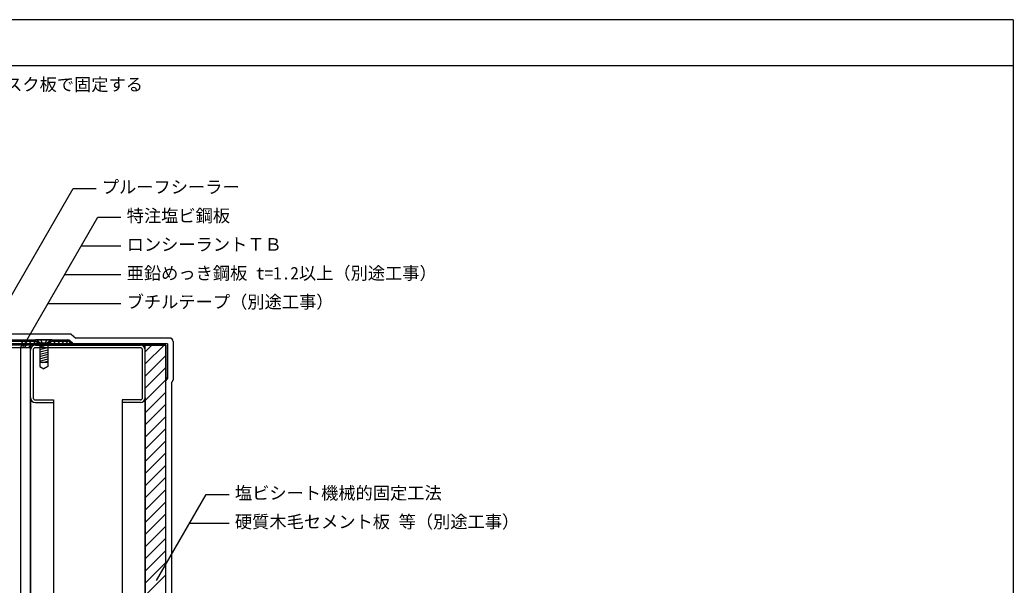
# Model space of a CAD drawing. Units: millimetres, scale not verified. Extents: x -665 to 665, y -465 to 450.
# Drawn here: x -200 to 665, y -42 to 450 of the extents above; entities that cross this region are included whole.
import ezdxf
from ezdxf.enums import TextEntityAlignment as Align

# ---------------------------------------------------------------- set-up
doc = ezdxf.new("R2010")
doc.units = ezdxf.units.MM
doc.header["$LTSCALE"] = 5
doc.linetypes.add('DASHED3', pattern=[4, 3, -1])
for name, color, linetype in [('0-2_線色２（白）', 7, 'Continuous'), ('0-4_線色４（黄）', 2, 'Continuous'), ('0-5_金属', 7, 'Continuous'), ('0-6_鋼板・アングル', 2, 'Continuous'), ('0-7_ビス', 4, 'Continuous'), ('0-A_文字', 7, 'Continuous'), ('0-D_断熱・ハッチ', 4, 'Continuous'), ('F-0', 134, 'Continuous')]:
    doc.layers.add(name, color=color, linetype=linetype)
doc.styles.add('ＭＳ ゴシック', font='')
doc.styles.get('ＭＳ ゴシック').set_extended_font_data('MS Gothic')

msp = doc.modelspace()

# ---------------------------------------------------------------- linework, layer by layer
at = {"layer": '0-2_線色２（白）'}
for p, q in [((-225.465, 164.867), (-190.465, 164.867)), ((-190.465, -357.432), (-190.465, 166.867)), ((-153.736, 168.931), (-152.721, 168.067)), ((-90.465, -137.433), (-90.465, 166.867)), ((-90.465, 166.867), (-72.465, 166.867)), ((-72.465, -231.933), (-72.465, 166.867)), ((-71.265, 138.067), (-72.465, 135.988))]:
    msp.add_line(p, q, dxfattribs=at)
at = {"layer": '0-4_線色４（黄）'}
for p, q in [((-154.931, 176.518), (-222.988, 176.518)), ((-154.931, 176.518), (-150.88, 173.067)), ((-69.265, 173.067), (-150.88, 173.067)), ((-66.265, 170.067), (-66.265, 136.727)), ((-66.265, 136.727), (-67.465, 134.649)), ((-67.465, -168.965), (-67.465, 134.649))]:
    msp.add_line(p, q, dxfattribs=at)
msp.add_arc((-69.265, 170.067), 3, 0, 90, dxfattribs=at)
at = {"layer": '0-5_金属'}
for p, q in [((-186.165, 166.867), (-94.765, 166.867)), ((-94.765, 164.567), (-186.165, 164.567)), ((-190.465, 121.167), (-190.465, 162.567)), ((-188.165, 162.567), (-188.165, 121.167)), ((-92.765, 121.167), (-92.765, 162.567)), ((-90.465, 121.167), (-90.465, 162.567)), ((-190.465, 121.167), (-190.465, -137.433)), ((-90.465, 121.167), (-90.465, -137.433)), ((-186.165, 119.167), (-170.465, 119.167)), ((-186.165, 116.867), (-170.465, 116.867)), ((-170.465, 119.167), (-170.465, 116.867)), ((-170.465, 116.867), (-170.465, -133.133)), ((-94.765, 119.167), (-110.465, 119.167)), ((-110.465, 119.167), (-110.465, 116.867)), ((-94.765, 116.867), (-110.465, 116.867)), ((-110.465, 116.867), (-110.465, -133.133))]:
    msp.add_line(p, q, dxfattribs=at)
for centre, radius, start, end in [((-186.165, 162.567), 4.3, 90, 180), ((-186.165, 162.567), 2, 90, 180), ((-94.765, 162.567), 4.3, 0, 90), ((-94.765, 162.567), 2, 0, 90), ((-186.165, 121.167), 4.3, 180, 270), ((-186.165, 121.167), 2, 180, 270), ((-94.765, 121.167), 4.3, 270, 0), ((-94.765, 121.167), 2, 270, 0)]:
    msp.add_arc(centre, radius, start, end, dxfattribs=at)
at = {"layer": '0-6_鋼板・アングル'}
for p, q in [((-233.736, 171.518), (-186.052, 171.518)), ((-232.536, 170.318), (-186.052, 170.318)), ((-71.265, 168.067), (-225.465, 168.067)), ((-72.465, 166.867), (-225.465, 166.867)), ((-185.32, 170.069), (-182.717, 168.067)), ((-184.589, 171.02), (-181.986, 169.018)), ((-181.986, 169.018), (-182.717, 168.067)), ((-172.883, 171.02), (-175.486, 169.018)), ((-175.486, 169.018), (-174.754, 168.067)), ((-172.151, 170.069), (-174.754, 168.067)), ((-171.42, 171.518), (-157.766, 171.518)), ((-171.42, 170.318), (-157.766, 170.318)), ((-156.794, 169.96), (-154.514, 168.018)), ((-72.465, 166.867), (-72.465, 138.067)), ((-71.265, 168.067), (-71.265, 138.067)), ((-71.265, 138.067), (-72.465, 138.067))]:
    msp.add_line(p, q, dxfattribs=at)
at = {"layer": '0-6_鋼板・アングル', "color": 4}
for p, q in [((-171.42, 171.518), (-186.052, 171.518)), ((-182.717, 168.067), (-174.754, 168.067)), ((-181.986, 169.018), (-175.486, 169.018))]:
    msp.add_line(p, q, dxfattribs=at)
at = {"layer": '0-6_鋼板・アングル'}
msp.add_lwpolyline([(-156.015, 170.873), (-153.736, 168.931), (-154.514, 168.018)], dxfattribs=at)
for centre, radius, start, end in [((-186.052, 169.118), 2.4, 52.43141, 90), ((-186.052, 169.118), 1.2, 52.43141, 90), ((-171.42, 169.118), 2.4, 90, 127.56859), ((-171.42, 169.118), 1.2, 90, 127.56859), ((-157.766, 168.818), 2.7, 49.57392, 90), ((-157.766, 168.818), 1.5, 49.57392, 90)]:
    msp.add_arc(centre, radius, start, end, dxfattribs=at)
at = {"layer": '0-7_ビス', "color": 7}
for p, q in [((-184.736, 171.133), (-184.736, 171.518)), ((-172.736, 171.518), (-184.736, 171.518)), ((-172.736, 171.133), (-184.736, 171.133)), ((-182.822, 169.219), (-184.736, 171.133)), ((-175.236, 167.518), (-182.236, 167.518)), ((-175.236, 166.518), (-182.236, 166.518)), ((-174.65, 169.219), (-172.736, 171.133)), ((-172.736, 171.133), (-172.736, 171.518)), ((-175.236, 151.678), (-182.236, 151.678))]:
    msp.add_line(p, q, dxfattribs=at)
at = {"layer": '0-7_ビス'}
for p, q in [((-182.236, 165.318), (-177.758, 166.518)), ((-182.236, 163.012), (-175.236, 164.888)), ((-182.236, 161.012), (-175.236, 162.888)), ((-182.236, 159.012), (-175.236, 160.888)), ((-182.236, 157.012), (-175.236, 158.888)), ((-182.236, 155.012), (-175.236, 156.888)), ((-182.236, 153.012), (-175.236, 154.888)), ((-179.75, 151.678), (-175.236, 152.888))]:
    msp.add_line(p, q, dxfattribs=at)
at = {"layer": '0-7_ビス', "color": 7, "linetype": 'DASHED3'}
for p, q in [((-180.203, 168.969), (-181.286, 171.518)), ((-177.268, 168.969), (-176.186, 171.518))]:
    msp.add_line(p, q, dxfattribs=at)
at = {"layer": '0-7_ビス', "color": 7}
for points in [[(-182.236, 167.805), (-182.236, 148.199), (-178.736, 146.178)], [(-175.236, 167.805), (-175.236, 148.199), (-178.736, 146.178)]]:
    msp.add_lwpolyline(points, dxfattribs=at)
for centre, start, end in [((-184.236, 167.805), 0, 45), ((-173.236, 167.805), 135, 180)]:
    msp.add_arc(centre, 2, start, end, dxfattribs=at)
at = {"layer": '0-7_ビス', "color": 7, "linetype": 'DASHED3'}
msp.add_arc((-178.736, 170.079), 1.84, 217.11751, 322.88248, dxfattribs=at)
at = {"layer": '0-A_文字'}
for p, q in [((-225.343, 178.469), (-153.315, 303.225)), ((-153.315, 303.225), (-133.315, 303.225)), ((-196.693, 165.594), (-131.665, 278.225)), ((-131.665, 278.225), (-111.665, 278.225)), ((-146.099, 253.225), (-111.665, 253.225)), ((-160.533, 228.225), (-111.665, 228.225)), ((-174.967, 203.225), (-111.665, 203.225)), ((-80.755, -38.114), (-37.465, 36.867)), ((-37.465, 36.867), (-17.465, 36.867)), ((-51.898, 11.867), (-17.465, 11.867))]:
    msp.add_line(p, q, dxfattribs=at)
at = {"layer": '0-D_断熱・ハッチ'}
for p, q in [((-199.279, 164.867), (-197.279, 166.867)), ((-199.215, 164.867), (-199.215, -357.432)), ((-198.741, 168.067), (-196.49, 170.318)), ((-195.744, 164.867), (-193.744, 166.867)), ((-195.206, 168.067), (-192.955, 170.318)), ((-192.208, 164.867), (-190.465, 166.61)), ((-191.67, 168.067), (-189.419, 170.318)), ((-188.135, 168.067), (-185.884, 170.318)), ((-184.599, 168.067), (-183.781, 168.885)), ((-173.993, 168.067), (-171.741, 170.318)), ((-170.457, 168.067), (-168.206, 170.318)), ((-166.922, 168.067), (-164.67, 170.318)), ((-163.386, 168.067), (-161.135, 170.318)), ((-159.85, 168.067), (-157.599, 170.318)), ((-156.315, 168.067), (-155.513, 168.869)), ((-90.465, 150.515), (-74.113, 166.867)), ((-90.465, 161.121), (-84.719, 166.867)), ((-90.465, 139.908), (-72.465, 157.908)), ((-90.465, 129.301), (-72.465, 147.301)), ((-90.465, 118.695), (-72.465, 136.695)), ((-90.465, 108.088), (-72.465, 126.088)), ((-90.465, 97.482), (-72.465, 115.482)), ((-90.465, 86.875), (-72.465, 104.875)), ((-90.465, 76.268), (-72.465, 94.268)), ((-90.465, 65.662), (-72.465, 83.662)), ((-90.465, 55.055), (-72.465, 73.055)), ((-90.465, 44.449), (-72.465, 62.449)), ((-90.465, 33.842), (-72.465, 51.842)), ((-90.465, 23.235), (-72.465, 41.235)), ((-90.465, 12.629), (-72.465, 30.629)), ((-90.465, 2.022), (-72.465, 20.022)), ((-90.465, -8.584), (-72.465, 9.416)), ((-90.465, -19.191), (-72.465, -1.191)), ((-90.465, -29.798), (-72.465, -11.798)), ((-90.465, -40.404), (-72.465, -22.404)), ((-90.465, -51.011), (-72.465, -33.011))]:
    msp.add_line(p, q, dxfattribs=at)
at = {"layer": 'F-0'}
for q in [(-665, 450), (665, -465)]:
    msp.add_line((665, 450), q, dxfattribs=at)
at = {"layer": 'F-0', "color": 6}
msp.add_line((665, 410), (-665, 410), dxfattribs=at)

# ---------------------------------------------------------------- texts
at = {"layer": '0-A_文字', "style": 'ＭＳ ゴシック'}
for s, p in [('注）立上り高さが500mm以上で機械的固定工法の場合、中間をディスク板で固定する', (-655, 385)), ('プルーフシーラー', (-128.315, 295.725)), ('特注塩ビ鋼板', (-106.665, 270.725)), ('ロンシーラントＴＢ', (-106.665, 245.725)), ('亜鉛めっき鋼板 t=1.2以上（別途工事）', (-106.665, 220.725)), ('ブチルテープ（別途工事）', (-106.665, 195.725)), ('塩ビシート機械的固定工法', (-12.465, 29.367)), ('硬質木毛セメント板 等（別途工事）', (-12.465, 4.367))]:
    msp.add_text(s, height=11, dxfattribs=at).set_placement(p, align=Align.BOTTOM_LEFT)

doc.saveas('drawing.dxf')
